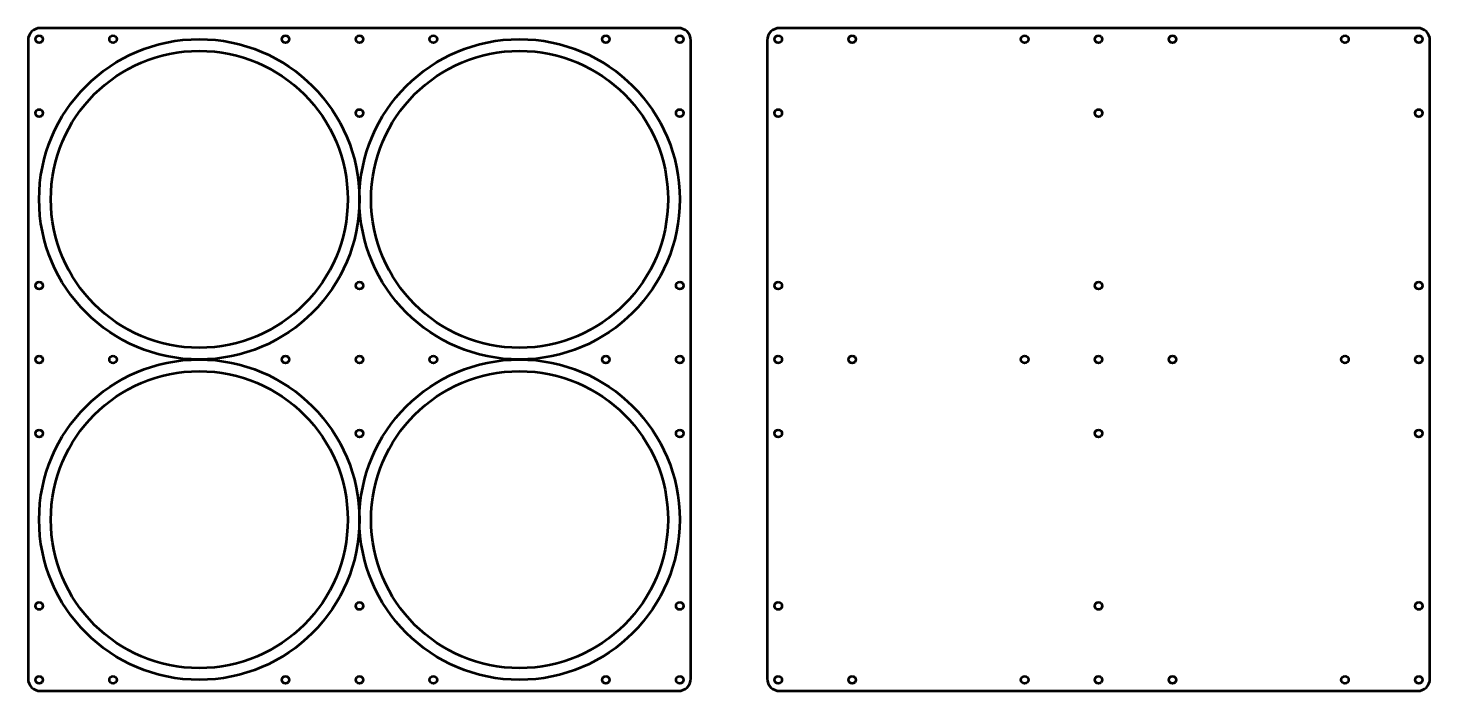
# Model space of a CAD drawing. Header units: centimetres. Extents: x -28.4 to 28.4, y -13.4 to 13.4.
import ezdxf

# ---------------------------------------------------------------- set-up
doc = ezdxf.new("R2010")
doc.units = ezdxf.units.CM
doc.header["$MEASUREMENT"] = 0
doc.layers.add('Layer 1', color=7, linetype='Continuous')

msp = doc.modelspace()

# ---------------------------------------------------------------- linework, layer by layer
at = {"layer": 'Layer 1', "lineweight": 53}
for centre, major_axis in [((-28.00001, 12.99999), (0, 0.15001)), ((-25.00001, 12.99999), (0, 0.15001)), ((-18.00001, 12.99999), (0, 0.15001)), ((-15.00001, 12.99999), (0, 0.15001)), ((-12.00001, 12.99999), (0, 0.15001)), ((-5.00001, 12.99999), (0, 0.15001)), ((-2.00001, 12.99999), (0, 0.15001)), ((1.99999, 12.99999), (0, 0.15001)), ((4.99999, 12.99999), (0, 0.15001)), ((11.99999, 12.99999), (0, 0.15001)), ((14.99999, 12.99999), (0, 0.15001)), ((17.99999, 12.99999), (0, 0.15001)), ((24.99999, 12.99999), (0, 0.15001)), ((27.99999, 12.99999), (0, 0.15001)), ((-21.5, 6.5), (0, 6.025)), ((-8.5, 6.5), (0, 6.025)), ((-28.00001, 9.99999), (0, 0.15001)), ((-15.00001, 9.99999), (0, 0.15001)), ((-2.00001, 9.99999), (0, 0.15001)), ((1.99999, 9.99999), (0, 0.15001)), ((14.99999, 9.99999), (0, 0.15001)), ((27.99999, 9.99999), (0, 0.15001)), ((-28.00001, 2.99999), (0, 0.15001)), ((-15.00001, 2.99999), (0, 0.15001)), ((-2.00001, 2.99999), (0, 0.15001)), ((1.99999, 2.99999), (0, 0.15001)), ((14.99999, 2.99999), (0, 0.15001)), ((27.99999, 2.99999), (0, 0.15001)), ((-28.00001, -0.00001), (0, 0.15001)), ((-25.00001, -0.00001), (0, 0.15001)), ((-18.00001, -0.00001), (0, 0.15001)), ((-15.00001, -0.00001), (0, 0.15001)), ((-12.00001, -0.00001), (0, 0.15001)), ((-5.00001, -0.00001), (0, 0.15001)), ((-2.00001, -0.00001), (0, 0.15001)), ((1.99999, -0.00001), (0, 0.15001)), ((4.99999, -0.00001), (0, 0.15001)), ((11.99999, -0.00001), (0, 0.15001)), ((14.99999, -0.00001), (0, 0.15001)), ((17.99999, -0.00001), (0, 0.15001)), ((24.99999, -0.00001), (0, 0.15001)), ((27.99999, -0.00001), (0, 0.15001)), ((-21.5, -6.5), (0, 6.025)), ((-8.5, -6.5), (0, 6.025)), ((-28.00001, -3.00001), (0, 0.15001)), ((-15.00001, -3.00001), (0, 0.15001)), ((-2.00001, -3.00001), (0, 0.15001)), ((1.99999, -3.00001), (0, 0.15001)), ((14.99999, -3.00001), (0, 0.15001)), ((27.99999, -3.00001), (0, 0.15001)), ((-28.00001, -10.00001), (0, 0.15001)), ((-15.00001, -10.00001), (0, 0.15001)), ((-2.00001, -10.00001), (0, 0.15001)), ((1.99999, -10.00001), (0, 0.15001)), ((14.99999, -10.00001), (0, 0.15001)), ((27.99999, -10.00001), (0, 0.15001)), ((-28.00001, -13.00001), (0, 0.15001)), ((-25.00001, -13.00001), (0, 0.15001)), ((-18.00001, -13.00001), (0, 0.15001)), ((-15.00001, -13.00001), (0, 0.15001)), ((-12.00001, -13.00001), (0, 0.15001)), ((-5.00001, -13.00001), (0, 0.15001)), ((-2.00001, -13.00001), (0, 0.15001)), ((1.99999, -13.00001), (0, 0.15001)), ((4.99999, -13.00001), (0, 0.15001)), ((11.99999, -13.00001), (0, 0.15001)), ((14.99999, -13.00001), (0, 0.15001)), ((17.99999, -13.00001), (0, 0.15001)), ((24.99999, -13.00001), (0, 0.15001)), ((27.99999, -13.00001), (0, 0.15001))]:
    msp.add_ellipse(centre, major_axis=major_axis, ratio=1, dxfattribs=at)
at = {"layer": 'Layer 1', "color": 4, "lineweight": 53}
for centre in [(-21.5, 6.5), (-8.5, 6.5), (-21.5, -6.5), (-8.5, -6.5)]:
    msp.add_ellipse(centre, major_axis=(0, 6.5), ratio=1, dxfattribs=at)
at = {"layer": 'Layer 1', "lineweight": 53}
for points in [[(-28.45, -12.95), (-28.45, -12.95), (-28.45, 12.95), (-28.45, 12.95), (-28.45, 12.95), (-28.45, 13.22614), (-28.22614, 13.45), (-27.95, 13.45), (-27.95, 13.45), (-27.95, 13.45), (-2.05, 13.45), (-2.05, 13.45), (-2.05, 13.45), (-1.77386, 13.45), (-1.55, 13.22614), (-1.55, 12.95), (-1.55, 12.95), (-1.55, 12.95), (-1.55, -12.95), (-1.55, -12.95), (-1.55, -12.95), (-1.55, -13.22614), (-1.77386, -13.45), (-2.05, -13.45), (-2.05, -13.45), (-2.05, -13.45), (-27.95, -13.45), (-27.95, -13.45), (-27.95, -13.45), (-28.22614, -13.45), (-28.45, -13.22614), (-28.45, -12.95)], [(1.55, -12.95), (1.55, -12.95), (1.55, 12.95), (1.55, 12.95), (1.55, 12.95), (1.55, 13.22614), (1.77386, 13.45), (2.05, 13.45), (2.05, 13.45), (2.05, 13.45), (27.95, 13.45), (27.95, 13.45), (27.95, 13.45), (28.22614, 13.45), (28.45, 13.22614), (28.45, 12.95), (28.45, 12.95), (28.45, 12.95), (28.45, -12.95), (28.45, -12.95), (28.45, -12.95), (28.45, -13.22614), (28.22614, -13.45), (27.95, -13.45), (27.95, -13.45), (27.95, -13.45), (2.05, -13.45), (2.05, -13.45), (2.05, -13.45), (1.77386, -13.45), (1.55, -13.22614), (1.55, -12.95)]]:
    msp.add_open_spline(points, degree=3, knots=[0, 0, 0, 0, 0.11111111, 0.11111111, 0.11111111, 0.11111111, 0.22222222, 0.22222222, 0.22222222, 0.22222222, 0.33333333, 0.33333333, 0.33333333, 0.33333333, 0.44444444, 0.44444444, 0.44444444, 0.44444444, 0.55555556, 0.55555556, 0.55555556, 0.55555556, 0.66666667, 0.66666667, 0.66666667, 0.66666667, 0.77777778, 0.77777778, 0.77777778, 0.77777778, 1, 1, 1, 1], dxfattribs=at)

doc.saveas('drawing.dxf')
